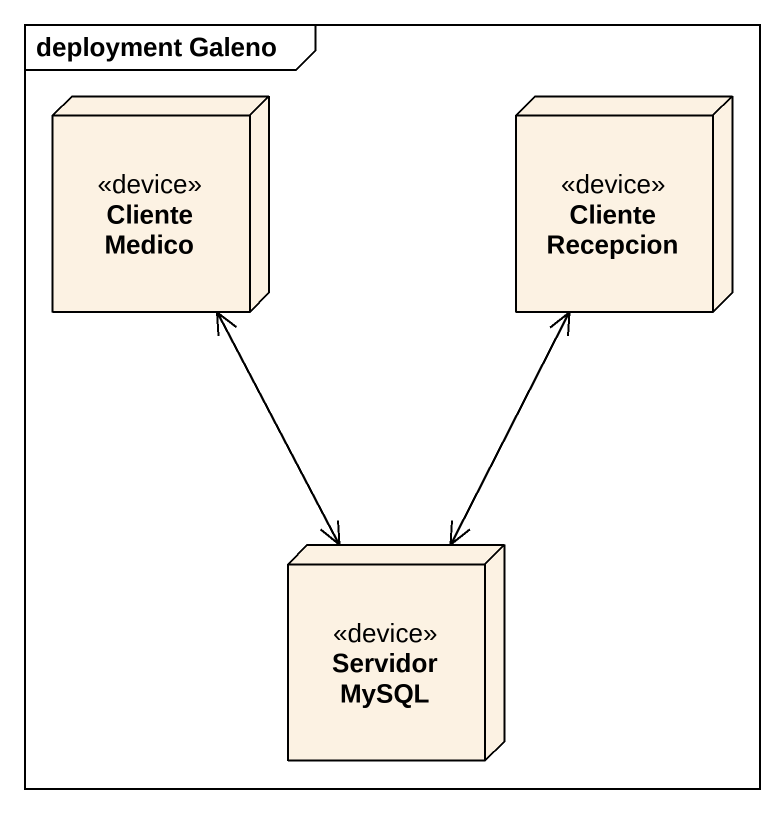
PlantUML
@startuml
mainframe deployment Galeno
node "Cliente Medico" as Cliente_Medico <<device>>
node "Cliente Recepcion" as Cliente_Recepcion <<device>>
node "Servidor MySQL" as Servidor_MySQL <<device>>
Cliente_Medico --> Servidor_MySQL
Cliente_Recepcion --> Servidor_MySQL
Servidor_MySQL -up-> Cliente_Medico
Servidor_MySQL -up-> Cliente_Recepcion
@enduml
